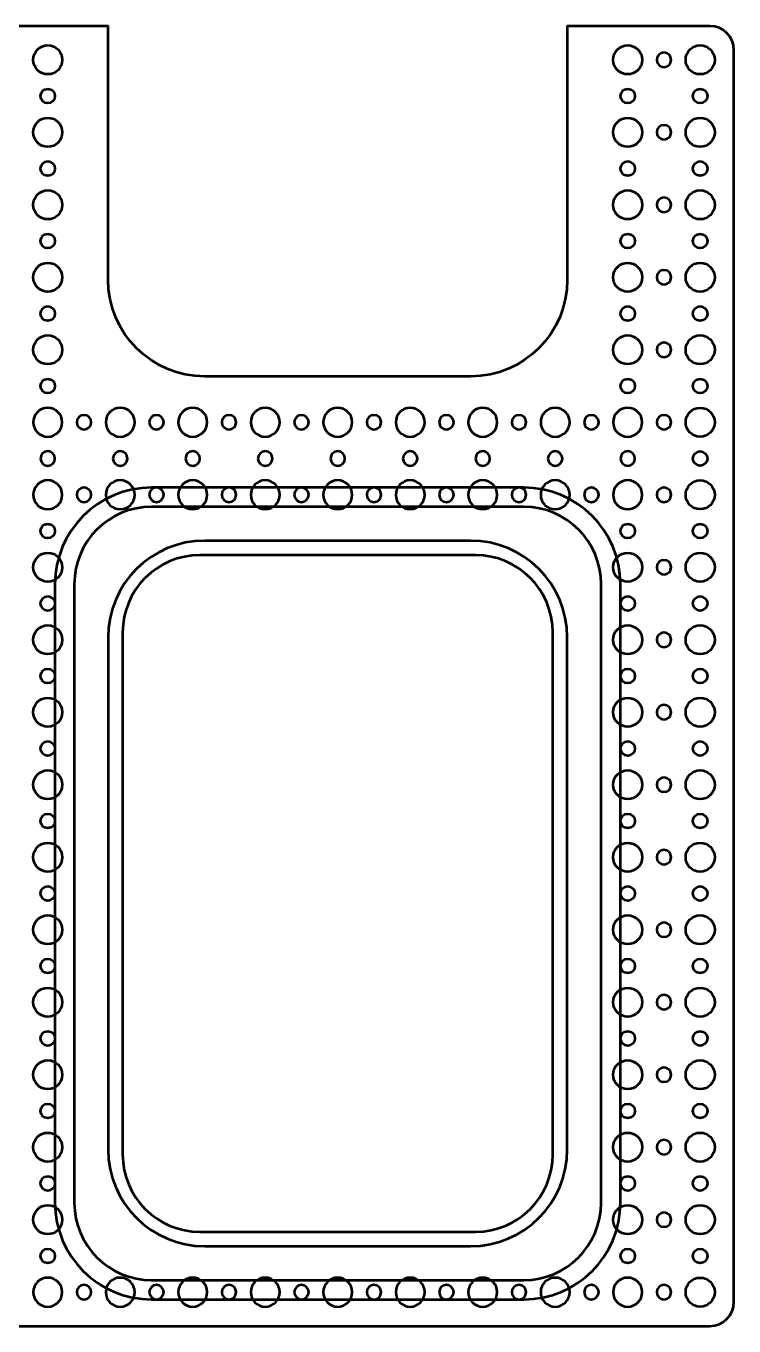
# Model space of a CAD drawing. Header units: centimetres. Extents: x -21.7 to 21.7, y -13.4 to 13.4.
# Drawn here: x 7.05 to 21.7, y -13.45 to 13.45 of the extents above; entities that cross this region are included whole.
import ezdxf

# ---------------------------------------------------------------- set-up
doc = ezdxf.new("R2010")
doc.units = ezdxf.units.CM
doc.header["$MEASUREMENT"] = 0
doc.layers.add('Layer 1', color=7, linetype='Continuous')

msp = doc.modelspace()

# ---------------------------------------------------------------- linework, layer by layer
at = {"layer": 'Layer 1', "lineweight": 53}
for centre, major_axis in [((7.50003, 12.74999), (0, 0.30001)), ((19.50003, 12.74999), (0, 0.30001)), ((21.00003, 12.74999), (0, 0.30001)), ((7.50002, 12), (0, 0.15)), ((19.50002, 12), (0, 0.15)), ((21.00002, 12), (0, 0.15)), ((7.50003, 11.24999), (0, 0.30001)), ((19.50003, 11.24999), (0, 0.30001)), ((21.00003, 11.24999), (0, 0.30001)), ((7.50002, 10.5), (0, 0.15)), ((19.50002, 10.5), (0, 0.15)), ((21.00002, 10.5), (0, 0.15)), ((7.50003, 9.74999), (0, 0.30001)), ((19.50003, 9.74999), (0, 0.30001)), ((21.00003, 9.74999), (0, 0.30001)), ((7.50002, 9), (0, 0.15)), ((19.50002, 9), (0, 0.15)), ((21.00002, 9), (0, 0.15)), ((7.50003, 8.24999), (0, 0.30001)), ((19.50003, 8.24999), (0, 0.30001)), ((21.00003, 8.24999), (0, 0.30001)), ((7.50002, 7.5), (0, 0.15)), ((19.50002, 7.5), (0, 0.15)), ((21.00002, 7.5), (0, 0.15)), ((7.50003, 6.74999), (0, 0.30001)), ((19.50003, 6.74999), (0, 0.30001)), ((21.00003, 6.74999), (0, 0.30001)), ((7.50002, 6), (0, 0.15)), ((19.50002, 6), (0, 0.15)), ((21.00002, 6), (0, 0.15)), ((21.00003, 5.24999), (0, 0.30001)), ((21.00002, 4.5), (0, 0.15)), ((21.00003, 3.74999), (0, 0.30001)), ((7.50002, 3), (0, 0.15)), ((19.50002, 3), (0, 0.15)), ((21.00002, 3), (0, 0.15)), ((7.50003, 2.24999), (0, 0.30001)), ((19.50003, 2.24999), (0, 0.30001)), ((21.00003, 2.24999), (0, 0.30001)), ((7.50002, 1.5), (0, 0.15)), ((19.50002, 1.5), (0, 0.15)), ((21.00002, 1.5), (0, 0.15)), ((7.50003, 0.74999), (0, 0.30001)), ((19.50003, 0.74999), (0, 0.30001)), ((21.00003, 0.74999), (0, 0.30001)), ((7.50002, 0), (0, 0.15)), ((19.50002, 0), (0, 0.15)), ((21.00002, 0), (0, 0.15)), ((7.50003, -0.75001), (0, 0.30001)), ((19.50003, -0.75001), (0, 0.30001)), ((21.00003, -0.75001), (0, 0.30001)), ((7.50002, -1.5), (0, 0.15)), ((19.50002, -1.5), (0, 0.15)), ((21.00002, -1.5), (0, 0.15)), ((7.50003, -2.25001), (0, 0.30001)), ((19.50003, -2.25001), (0, 0.30001)), ((21.00003, -2.25001), (0, 0.30001)), ((7.50002, -3), (0, 0.15)), ((19.50002, -3), (0, 0.15)), ((21.00002, -3), (0, 0.15)), ((7.50003, -3.75001), (0, 0.30001)), ((19.50003, -3.75001), (0, 0.30001)), ((21.00003, -3.75001), (0, 0.30001)), ((7.50002, -4.5), (0, 0.15)), ((19.50002, -4.5), (0, 0.15)), ((21.00002, -4.5), (0, 0.15)), ((7.50003, -5.25001), (0, 0.30001)), ((19.50003, -5.25001), (0, 0.30001)), ((21.00003, -5.25001), (0, 0.30001)), ((7.50002, -6), (0, 0.15)), ((19.50002, -6), (0, 0.15)), ((21.00002, -6), (0, 0.15)), ((7.50003, -6.75001), (0, 0.30001)), ((19.50003, -6.75001), (0, 0.30001)), ((21.00003, -6.75001), (0, 0.30001)), ((7.50002, -7.5), (0, 0.15)), ((19.50002, -7.5), (0, 0.15)), ((21.00002, -7.5), (0, 0.15)), ((7.50003, -8.25001), (0, 0.30001)), ((19.50003, -8.25001), (0, 0.30001)), ((21.00003, -8.25001), (0, 0.30001)), ((7.50002, -9), (0, 0.15)), ((19.50002, -9), (0, 0.15)), ((21.00002, -9), (0, 0.15)), ((7.50003, -9.75001), (0, 0.30001)), ((19.50003, -9.75001), (0, 0.30001)), ((21.00003, -9.75001), (0, 0.30001)), ((7.50002, -10.5), (0, 0.15)), ((19.50002, -10.5), (0, 0.15)), ((21.00002, -10.5), (0, 0.15)), ((7.50003, -11.25001), (0, 0.30001)), ((19.50003, -11.25001), (0, 0.30001)), ((21.00003, -11.25001), (0, 0.30001)), ((7.50002, -12), (0, 0.15)), ((19.50002, -12), (0, 0.15)), ((21.00002, -12), (0, 0.15)), ((21.00003, -12.75001), (0, 0.30001))]:
    msp.add_ellipse(centre, major_axis=major_axis, ratio=1, dxfattribs=at)
for points, knots in [([(-21.7, -12.95), (-21.7, -12.95), (-21.7, 12.95), (-21.7, 12.95), (-21.7, 12.95), (-21.7, 13.22614), (-21.47614, 13.45), (-21.2, 13.45), (-21.2, 13.45), (-21.2, 13.45), (-18.25, 13.45), (-18.25, 13.45), (-18.25, 13.45), (-18.25, 13.45), (-18.25, 8.2), (-18.25, 8.2), (-18.25, 8.2), (-18.25, 7.09543), (-17.35456, 6.2), (-16.25, 6.2), (-16.25, 6.2), (-16.25, 6.2), (-10.75, 6.2), (-10.75, 6.2), (-10.75, 6.2), (-9.64544, 6.2), (-8.75, 7.09543), (-8.75, 8.2), (-8.75, 8.2), (-8.75, 8.2), (-8.75, 13.45), (-8.75, 13.45), (-8.75, 13.45), (-8.75, 13.45), (-4.75, 13.45), (-4.75, 13.45), (-4.75, 13.45), (-4.75, 13.45), (-4.75, 8.2), (-4.75, 8.2), (-4.75, 8.2), (-4.75, 7.09543), (-3.85456, 6.2), (-2.75, 6.2), (-2.75, 6.2), (-2.75, 6.2), (2.75, 6.2), (2.75, 6.2), (2.75, 6.2), (3.85456, 6.2), (4.75, 7.09543), (4.75, 8.2), (4.75, 8.2), (4.75, 8.2), (4.75, 13.45), (4.75, 13.45), (4.75, 13.45), (4.75, 13.45), (8.75, 13.45), (8.75, 13.45), (8.75, 13.45), (8.75, 13.45), (8.75, 8.2), (8.75, 8.2), (8.75, 8.2), (8.75, 7.09543), (9.64544, 6.2), (10.75, 6.2), (10.75, 6.2), (10.75, 6.2), (16.25, 6.2), (16.25, 6.2), (16.25, 6.2), (17.35456, 6.2), (18.25, 7.09543), (18.25, 8.2), (18.25, 8.2), (18.25, 8.2), (18.25, 13.45), (18.25, 13.45), (18.25, 13.45), (18.25, 13.45), (21.2, 13.45), (21.2, 13.45), (21.2, 13.45), (21.47614, 13.45), (21.7, 13.22614), (21.7, 12.95), (21.7, 12.95), (21.7, 12.95), (21.7, -12.95), (21.7, -12.95), (21.7, -12.95), (21.7, -13.22614), (21.47614, -13.45), (21.2, -13.45), (21.2, -13.45), (21.2, -13.45), (-21.2, -13.45), (-21.2, -13.45), (-21.2, -13.45), (-21.47614, -13.45), (-21.7, -13.22614), (-21.7, -12.95)], [0, 0, 0, 0, 0.03703704, 0.03703704, 0.03703704, 0.03703704, 0.07407407, 0.07407407, 0.07407407, 0.07407407, 0.11111111, 0.11111111, 0.11111111, 0.11111111, 0.14814815, 0.14814815, 0.14814815, 0.14814815, 0.18518519, 0.18518519, 0.18518519, 0.18518519, 0.22222222, 0.22222222, 0.22222222, 0.22222222, 0.25925926, 0.25925926, 0.25925926, 0.25925926, 0.2962963, 0.2962963, 0.2962963, 0.2962963, 0.33333333, 0.33333333, 0.33333333, 0.33333333, 0.37037037, 0.37037037, 0.37037037, 0.37037037, 0.40740741, 0.40740741, 0.40740741, 0.40740741, 0.44444444, 0.44444444, 0.44444444, 0.44444444, 0.48148148, 0.48148148, 0.48148148, 0.48148148, 0.51851852, 0.51851852, 0.51851852, 0.51851852, 0.55555556, 0.55555556, 0.55555556, 0.55555556, 0.59259259, 0.59259259, 0.59259259, 0.59259259, 0.62962963, 0.62962963, 0.62962963, 0.62962963, 0.66666667, 0.66666667, 0.66666667, 0.66666667, 0.7037037, 0.7037037, 0.7037037, 0.7037037, 0.74074074, 0.74074074, 0.74074074, 0.74074074, 0.77777778, 0.77777778, 0.77777778, 0.77777778, 0.81481481, 0.81481481, 0.81481481, 0.81481481, 0.85185185, 0.85185185, 0.85185185, 0.85185185, 0.88888889, 0.88888889, 0.88888889, 0.88888889, 0.92592593, 0.92592593, 0.92592593, 0.92592593, 1, 1, 1, 1]), ([(20.25002, 12.6), (20.16718, 12.6), (20.10002, 12.66716), (20.10002, 12.75), (20.10002, 12.75), (20.10002, 12.83284), (20.16718, 12.9), (20.25002, 12.9), (20.25002, 12.9), (20.33286, 12.9), (20.40002, 12.83284), (20.40002, 12.75), (20.40002, 12.75), (20.40002, 12.66716), (20.33286, 12.6), (20.25002, 12.6)], [0, 0, 0, 0, 0.2, 0.2, 0.2, 0.2, 0.4, 0.4, 0.4, 0.4, 0.6, 0.6, 0.6, 0.6, 1, 1, 1, 1]), ([(20.25002, 11.1), (20.16718, 11.1), (20.10002, 11.16716), (20.10002, 11.25), (20.10002, 11.25), (20.10002, 11.33284), (20.16718, 11.4), (20.25002, 11.4), (20.25002, 11.4), (20.33286, 11.4), (20.40002, 11.33284), (20.40002, 11.25), (20.40002, 11.25), (20.40002, 11.16716), (20.33286, 11.1), (20.25002, 11.1)], [0, 0, 0, 0, 0.2, 0.2, 0.2, 0.2, 0.4, 0.4, 0.4, 0.4, 0.6, 0.6, 0.6, 0.6, 1, 1, 1, 1]), ([(20.25002, 9.6), (20.16718, 9.6), (20.10002, 9.66716), (20.10002, 9.75), (20.10002, 9.75), (20.10002, 9.83284), (20.16718, 9.9), (20.25002, 9.9), (20.25002, 9.9), (20.33286, 9.9), (20.40002, 9.83284), (20.40002, 9.75), (20.40002, 9.75), (20.40002, 9.66716), (20.33286, 9.6), (20.25002, 9.6)], [0, 0, 0, 0, 0.2, 0.2, 0.2, 0.2, 0.4, 0.4, 0.4, 0.4, 0.6, 0.6, 0.6, 0.6, 1, 1, 1, 1]), ([(20.25002, 8.1), (20.16718, 8.1), (20.10002, 8.16716), (20.10002, 8.25), (20.10002, 8.25), (20.10002, 8.33284), (20.16718, 8.4), (20.25002, 8.4), (20.25002, 8.4), (20.33286, 8.4), (20.40002, 8.33284), (20.40002, 8.25), (20.40002, 8.25), (20.40002, 8.16716), (20.33286, 8.1), (20.25002, 8.1)], [0, 0, 0, 0, 0.2, 0.2, 0.2, 0.2, 0.4, 0.4, 0.4, 0.4, 0.6, 0.6, 0.6, 0.6, 1, 1, 1, 1]), ([(20.25002, 6.6), (20.16718, 6.6), (20.10002, 6.66716), (20.10002, 6.75), (20.10002, 6.75), (20.10002, 6.83284), (20.16718, 6.9), (20.25002, 6.9), (20.25002, 6.9), (20.33286, 6.9), (20.40002, 6.83284), (20.40002, 6.75), (20.40002, 6.75), (20.40002, 6.66716), (20.33286, 6.6), (20.25002, 6.6)], [0, 0, 0, 0, 0.2, 0.2, 0.2, 0.2, 0.4, 0.4, 0.4, 0.4, 0.6, 0.6, 0.6, 0.6, 1, 1, 1, 1]), ([(7.20002, 5.25), (7.20002, 5.41569), (7.33433, 5.55), (7.50002, 5.55), (7.50002, 5.55), (7.66571, 5.55), (7.80002, 5.41569), (7.80002, 5.25), (7.80002, 5.25), (7.80002, 5.08431), (7.66571, 4.95), (7.50002, 4.95), (7.50002, 4.95), (7.33433, 4.95), (7.20002, 5.08431), (7.20002, 5.25)], [0, 0, 0, 0, 0.2, 0.2, 0.2, 0.2, 0.4, 0.4, 0.4, 0.4, 0.6, 0.6, 0.6, 0.6, 1, 1, 1, 1]), ([(8.10002, 5.25), (8.10002, 5.33284), (8.16718, 5.4), (8.25002, 5.4), (8.25002, 5.4), (8.33286, 5.4), (8.40002, 5.33284), (8.40002, 5.25), (8.40002, 5.25), (8.40002, 5.16716), (8.33286, 5.1), (8.25002, 5.1), (8.25002, 5.1), (8.16718, 5.1), (8.10002, 5.16716), (8.10002, 5.25)], [0, 0, 0, 0, 0.2, 0.2, 0.2, 0.2, 0.4, 0.4, 0.4, 0.4, 0.6, 0.6, 0.6, 0.6, 1, 1, 1, 1]), ([(8.70002, 5.25), (8.70002, 5.41569), (8.83433, 5.55), (9.00002, 5.55), (9.00002, 5.55), (9.16571, 5.55), (9.30002, 5.41569), (9.30002, 5.25), (9.30002, 5.25), (9.30002, 5.08431), (9.16571, 4.95), (9.00002, 4.95), (9.00002, 4.95), (8.83433, 4.95), (8.70002, 5.08431), (8.70002, 5.25)], [0, 0, 0, 0, 0.2, 0.2, 0.2, 0.2, 0.4, 0.4, 0.4, 0.4, 0.6, 0.6, 0.6, 0.6, 1, 1, 1, 1]), ([(9.60002, 5.25), (9.60002, 5.33284), (9.66718, 5.4), (9.75002, 5.4), (9.75002, 5.4), (9.83286, 5.4), (9.90002, 5.33284), (9.90002, 5.25), (9.90002, 5.25), (9.90002, 5.16716), (9.83286, 5.1), (9.75002, 5.1), (9.75002, 5.1), (9.66718, 5.1), (9.60002, 5.16716), (9.60002, 5.25)], [0, 0, 0, 0, 0.2, 0.2, 0.2, 0.2, 0.4, 0.4, 0.4, 0.4, 0.6, 0.6, 0.6, 0.6, 1, 1, 1, 1]), ([(10.20002, 5.25), (10.20002, 5.41569), (10.33433, 5.55), (10.50002, 5.55), (10.50002, 5.55), (10.66571, 5.55), (10.80002, 5.41569), (10.80002, 5.25), (10.80002, 5.25), (10.80002, 5.08431), (10.66571, 4.95), (10.50002, 4.95), (10.50002, 4.95), (10.33433, 4.95), (10.20002, 5.08431), (10.20002, 5.25)], [0, 0, 0, 0, 0.2, 0.2, 0.2, 0.2, 0.4, 0.4, 0.4, 0.4, 0.6, 0.6, 0.6, 0.6, 1, 1, 1, 1]), ([(11.10002, 5.25), (11.10002, 5.33284), (11.16718, 5.4), (11.25002, 5.4), (11.25002, 5.4), (11.33286, 5.4), (11.40002, 5.33284), (11.40002, 5.25), (11.40002, 5.25), (11.40002, 5.16716), (11.33286, 5.1), (11.25002, 5.1), (11.25002, 5.1), (11.16718, 5.1), (11.10002, 5.16716), (11.10002, 5.25)], [0, 0, 0, 0, 0.2, 0.2, 0.2, 0.2, 0.4, 0.4, 0.4, 0.4, 0.6, 0.6, 0.6, 0.6, 1, 1, 1, 1]), ([(11.70002, 5.25), (11.70002, 5.41569), (11.83433, 5.55), (12.00002, 5.55), (12.00002, 5.55), (12.16571, 5.55), (12.30002, 5.41569), (12.30002, 5.25), (12.30002, 5.25), (12.30002, 5.08431), (12.16571, 4.95), (12.00002, 4.95), (12.00002, 4.95), (11.83433, 4.95), (11.70002, 5.08431), (11.70002, 5.25)], [0, 0, 0, 0, 0.2, 0.2, 0.2, 0.2, 0.4, 0.4, 0.4, 0.4, 0.6, 0.6, 0.6, 0.6, 1, 1, 1, 1]), ([(12.60002, 5.25), (12.60002, 5.33284), (12.66718, 5.4), (12.75002, 5.4), (12.75002, 5.4), (12.83286, 5.4), (12.90002, 5.33284), (12.90002, 5.25), (12.90002, 5.25), (12.90002, 5.16716), (12.83286, 5.1), (12.75002, 5.1), (12.75002, 5.1), (12.66718, 5.1), (12.60002, 5.16716), (12.60002, 5.25)], [0, 0, 0, 0, 0.2, 0.2, 0.2, 0.2, 0.4, 0.4, 0.4, 0.4, 0.6, 0.6, 0.6, 0.6, 1, 1, 1, 1]), ([(13.20002, 5.25), (13.20002, 5.41569), (13.33433, 5.55), (13.50002, 5.55), (13.50002, 5.55), (13.66571, 5.55), (13.80002, 5.41569), (13.80002, 5.25), (13.80002, 5.25), (13.80002, 5.08431), (13.66571, 4.95), (13.50002, 4.95), (13.50002, 4.95), (13.33433, 4.95), (13.20002, 5.08431), (13.20002, 5.25)], [0, 0, 0, 0, 0.2, 0.2, 0.2, 0.2, 0.4, 0.4, 0.4, 0.4, 0.6, 0.6, 0.6, 0.6, 1, 1, 1, 1]), ([(14.10002, 5.25), (14.10002, 5.33284), (14.16718, 5.4), (14.25002, 5.4), (14.25002, 5.4), (14.33286, 5.4), (14.40002, 5.33284), (14.40002, 5.25), (14.40002, 5.25), (14.40002, 5.16716), (14.33286, 5.1), (14.25002, 5.1), (14.25002, 5.1), (14.16718, 5.1), (14.10002, 5.16716), (14.10002, 5.25)], [0, 0, 0, 0, 0.2, 0.2, 0.2, 0.2, 0.4, 0.4, 0.4, 0.4, 0.6, 0.6, 0.6, 0.6, 1, 1, 1, 1]), ([(14.70002, 5.25), (14.70002, 5.41569), (14.83433, 5.55), (15.00002, 5.55), (15.00002, 5.55), (15.16571, 5.55), (15.30002, 5.41569), (15.30002, 5.25), (15.30002, 5.25), (15.30002, 5.08431), (15.16571, 4.95), (15.00002, 4.95), (15.00002, 4.95), (14.83433, 4.95), (14.70002, 5.08431), (14.70002, 5.25)], [0, 0, 0, 0, 0.2, 0.2, 0.2, 0.2, 0.4, 0.4, 0.4, 0.4, 0.6, 0.6, 0.6, 0.6, 1, 1, 1, 1]), ([(15.60002, 5.25), (15.60002, 5.33284), (15.66718, 5.4), (15.75002, 5.4), (15.75002, 5.4), (15.83286, 5.4), (15.90002, 5.33284), (15.90002, 5.25), (15.90002, 5.25), (15.90002, 5.16716), (15.83286, 5.1), (15.75002, 5.1), (15.75002, 5.1), (15.66718, 5.1), (15.60002, 5.16716), (15.60002, 5.25)], [0, 0, 0, 0, 0.2, 0.2, 0.2, 0.2, 0.4, 0.4, 0.4, 0.4, 0.6, 0.6, 0.6, 0.6, 1, 1, 1, 1]), ([(16.20002, 5.25), (16.20002, 5.41569), (16.33433, 5.55), (16.50002, 5.55), (16.50002, 5.55), (16.66571, 5.55), (16.80002, 5.41569), (16.80002, 5.25), (16.80002, 5.25), (16.80002, 5.08431), (16.66571, 4.95), (16.50002, 4.95), (16.50002, 4.95), (16.33433, 4.95), (16.20002, 5.08431), (16.20002, 5.25)], [0, 0, 0, 0, 0.2, 0.2, 0.2, 0.2, 0.4, 0.4, 0.4, 0.4, 0.6, 0.6, 0.6, 0.6, 1, 1, 1, 1]), ([(17.10002, 5.25), (17.10002, 5.33284), (17.16718, 5.4), (17.25002, 5.4), (17.25002, 5.4), (17.33286, 5.4), (17.40002, 5.33284), (17.40002, 5.25), (17.40002, 5.25), (17.40002, 5.16716), (17.33286, 5.1), (17.25002, 5.1), (17.25002, 5.1), (17.16718, 5.1), (17.10002, 5.16716), (17.10002, 5.25)], [0, 0, 0, 0, 0.2, 0.2, 0.2, 0.2, 0.4, 0.4, 0.4, 0.4, 0.6, 0.6, 0.6, 0.6, 1, 1, 1, 1]), ([(17.70002, 5.25), (17.70002, 5.41569), (17.83433, 5.55), (18.00002, 5.55), (18.00002, 5.55), (18.16571, 5.55), (18.30002, 5.41569), (18.30002, 5.25), (18.30002, 5.25), (18.30002, 5.08431), (18.16571, 4.95), (18.00002, 4.95), (18.00002, 4.95), (17.83433, 4.95), (17.70002, 5.08431), (17.70002, 5.25)], [0, 0, 0, 0, 0.2, 0.2, 0.2, 0.2, 0.4, 0.4, 0.4, 0.4, 0.6, 0.6, 0.6, 0.6, 1, 1, 1, 1]), ([(18.60002, 5.25), (18.60002, 5.33284), (18.66718, 5.4), (18.75002, 5.4), (18.75002, 5.4), (18.83286, 5.4), (18.90002, 5.33284), (18.90002, 5.25), (18.90002, 5.25), (18.90002, 5.16716), (18.83286, 5.1), (18.75002, 5.1), (18.75002, 5.1), (18.66718, 5.1), (18.60002, 5.16716), (18.60002, 5.25)], [0, 0, 0, 0, 0.2, 0.2, 0.2, 0.2, 0.4, 0.4, 0.4, 0.4, 0.6, 0.6, 0.6, 0.6, 1, 1, 1, 1]), ([(19.20002, 5.25), (19.20002, 5.41569), (19.33433, 5.55), (19.50002, 5.55), (19.50002, 5.55), (19.66571, 5.55), (19.80002, 5.41569), (19.80002, 5.25), (19.80002, 5.25), (19.80002, 5.08431), (19.66571, 4.95), (19.50002, 4.95), (19.50002, 4.95), (19.33433, 4.95), (19.20002, 5.08431), (19.20002, 5.25)], [0, 0, 0, 0, 0.2, 0.2, 0.2, 0.2, 0.4, 0.4, 0.4, 0.4, 0.6, 0.6, 0.6, 0.6, 1, 1, 1, 1]), ([(20.10002, 5.25), (20.10002, 5.33284), (20.16718, 5.4), (20.25002, 5.4), (20.25002, 5.4), (20.33286, 5.4), (20.40002, 5.33284), (20.40002, 5.25), (20.40002, 5.25), (20.40002, 5.16716), (20.33286, 5.1), (20.25002, 5.1), (20.25002, 5.1), (20.16718, 5.1), (20.10002, 5.16716), (20.10002, 5.25)], [0, 0, 0, 0, 0.2, 0.2, 0.2, 0.2, 0.4, 0.4, 0.4, 0.4, 0.6, 0.6, 0.6, 0.6, 1, 1, 1, 1]), ([(7.35002, 4.5), (7.35002, 4.58284), (7.41718, 4.65), (7.50002, 4.65), (7.50002, 4.65), (7.58286, 4.65), (7.65002, 4.58284), (7.65002, 4.5), (7.65002, 4.5), (7.65002, 4.41716), (7.58286, 4.35), (7.50002, 4.35), (7.50002, 4.35), (7.41718, 4.35), (7.35002, 4.41716), (7.35002, 4.5)], [0, 0, 0, 0, 0.2, 0.2, 0.2, 0.2, 0.4, 0.4, 0.4, 0.4, 0.6, 0.6, 0.6, 0.6, 1, 1, 1, 1]), ([(8.85002, 4.5), (8.85002, 4.58284), (8.91718, 4.65), (9.00002, 4.65), (9.00002, 4.65), (9.08286, 4.65), (9.15002, 4.58284), (9.15002, 4.5), (9.15002, 4.5), (9.15002, 4.41716), (9.08286, 4.35), (9.00002, 4.35), (9.00002, 4.35), (8.91718, 4.35), (8.85002, 4.41716), (8.85002, 4.5)], [0, 0, 0, 0, 0.2, 0.2, 0.2, 0.2, 0.4, 0.4, 0.4, 0.4, 0.6, 0.6, 0.6, 0.6, 1, 1, 1, 1]), ([(10.35002, 4.5), (10.35002, 4.58284), (10.41718, 4.65), (10.50002, 4.65), (10.50002, 4.65), (10.58286, 4.65), (10.65002, 4.58284), (10.65002, 4.5), (10.65002, 4.5), (10.65002, 4.41716), (10.58286, 4.35), (10.50002, 4.35), (10.50002, 4.35), (10.41718, 4.35), (10.35002, 4.41716), (10.35002, 4.5)], [0, 0, 0, 0, 0.2, 0.2, 0.2, 0.2, 0.4, 0.4, 0.4, 0.4, 0.6, 0.6, 0.6, 0.6, 1, 1, 1, 1]), ([(11.85002, 4.5), (11.85002, 4.58284), (11.91718, 4.65), (12.00002, 4.65), (12.00002, 4.65), (12.08286, 4.65), (12.15002, 4.58284), (12.15002, 4.5), (12.15002, 4.5), (12.15002, 4.41716), (12.08286, 4.35), (12.00002, 4.35), (12.00002, 4.35), (11.91718, 4.35), (11.85002, 4.41716), (11.85002, 4.5)], [0, 0, 0, 0, 0.2, 0.2, 0.2, 0.2, 0.4, 0.4, 0.4, 0.4, 0.6, 0.6, 0.6, 0.6, 1, 1, 1, 1]), ([(13.35002, 4.5), (13.35002, 4.58284), (13.41718, 4.65), (13.50002, 4.65), (13.50002, 4.65), (13.58286, 4.65), (13.65002, 4.58284), (13.65002, 4.5), (13.65002, 4.5), (13.65002, 4.41716), (13.58286, 4.35), (13.50002, 4.35), (13.50002, 4.35), (13.41718, 4.35), (13.35002, 4.41716), (13.35002, 4.5)], [0, 0, 0, 0, 0.2, 0.2, 0.2, 0.2, 0.4, 0.4, 0.4, 0.4, 0.6, 0.6, 0.6, 0.6, 1, 1, 1, 1]), ([(14.85002, 4.5), (14.85002, 4.58284), (14.91718, 4.65), (15.00002, 4.65), (15.00002, 4.65), (15.08286, 4.65), (15.15002, 4.58284), (15.15002, 4.5), (15.15002, 4.5), (15.15002, 4.41716), (15.08286, 4.35), (15.00002, 4.35), (15.00002, 4.35), (14.91718, 4.35), (14.85002, 4.41716), (14.85002, 4.5)], [0, 0, 0, 0, 0.2, 0.2, 0.2, 0.2, 0.4, 0.4, 0.4, 0.4, 0.6, 0.6, 0.6, 0.6, 1, 1, 1, 1]), ([(16.35002, 4.5), (16.35002, 4.58284), (16.41718, 4.65), (16.50002, 4.65), (16.50002, 4.65), (16.58286, 4.65), (16.65002, 4.58284), (16.65002, 4.5), (16.65002, 4.5), (16.65002, 4.41716), (16.58286, 4.35), (16.50002, 4.35), (16.50002, 4.35), (16.41718, 4.35), (16.35002, 4.41716), (16.35002, 4.5)], [0, 0, 0, 0, 0.2, 0.2, 0.2, 0.2, 0.4, 0.4, 0.4, 0.4, 0.6, 0.6, 0.6, 0.6, 1, 1, 1, 1]), ([(17.85002, 4.5), (17.85002, 4.58284), (17.91718, 4.65), (18.00002, 4.65), (18.00002, 4.65), (18.08286, 4.65), (18.15002, 4.58284), (18.15002, 4.5), (18.15002, 4.5), (18.15002, 4.41716), (18.08286, 4.35), (18.00002, 4.35), (18.00002, 4.35), (17.91718, 4.35), (17.85002, 4.41716), (17.85002, 4.5)], [0, 0, 0, 0, 0.2, 0.2, 0.2, 0.2, 0.4, 0.4, 0.4, 0.4, 0.6, 0.6, 0.6, 0.6, 1, 1, 1, 1]), ([(19.35002, 4.5), (19.35002, 4.58284), (19.41718, 4.65), (19.50002, 4.65), (19.50002, 4.65), (19.58286, 4.65), (19.65002, 4.58284), (19.65002, 4.5), (19.65002, 4.5), (19.65002, 4.41716), (19.58286, 4.35), (19.50002, 4.35), (19.50002, 4.35), (19.41718, 4.35), (19.35002, 4.41716), (19.35002, 4.5)], [0, 0, 0, 0, 0.2, 0.2, 0.2, 0.2, 0.4, 0.4, 0.4, 0.4, 0.6, 0.6, 0.6, 0.6, 1, 1, 1, 1]), ([(7.20002, 3.75), (7.20002, 3.91569), (7.33433, 4.05), (7.50002, 4.05), (7.50002, 4.05), (7.66571, 4.05), (7.80002, 3.91569), (7.80002, 3.75), (7.80002, 3.75), (7.80002, 3.58431), (7.66571, 3.45), (7.50002, 3.45), (7.50002, 3.45), (7.33433, 3.45), (7.20002, 3.58431), (7.20002, 3.75)], [0, 0, 0, 0, 0.2, 0.2, 0.2, 0.2, 0.4, 0.4, 0.4, 0.4, 0.6, 0.6, 0.6, 0.6, 1, 1, 1, 1]), ([(8.70002, 3.75), (8.70002, 3.91569), (8.83433, 4.05), (9.00002, 4.05), (9.00002, 4.05), (9.16571, 4.05), (9.30002, 3.91569), (9.30002, 3.75), (9.30002, 3.75), (9.30002, 3.58431), (9.16571, 3.45), (9.00002, 3.45), (9.00002, 3.45), (8.83433, 3.45), (8.70002, 3.58431), (8.70002, 3.75)], [0, 0, 0, 0, 0.2, 0.2, 0.2, 0.2, 0.4, 0.4, 0.4, 0.4, 0.6, 0.6, 0.6, 0.6, 1, 1, 1, 1]), ([(10.20002, 3.75), (10.20002, 3.91569), (10.33433, 4.05), (10.50002, 4.05), (10.50002, 4.05), (10.66571, 4.05), (10.80002, 3.91569), (10.80002, 3.75), (10.80002, 3.75), (10.80002, 3.58431), (10.66571, 3.45), (10.50002, 3.45), (10.50002, 3.45), (10.33433, 3.45), (10.20002, 3.58431), (10.20002, 3.75)], [0, 0, 0, 0, 0.2, 0.2, 0.2, 0.2, 0.4, 0.4, 0.4, 0.4, 0.6, 0.6, 0.6, 0.6, 1, 1, 1, 1]), ([(11.70002, 3.75), (11.70002, 3.91569), (11.83433, 4.05), (12.00002, 4.05), (12.00002, 4.05), (12.16571, 4.05), (12.30002, 3.91569), (12.30002, 3.75), (12.30002, 3.75), (12.30002, 3.58431), (12.16571, 3.45), (12.00002, 3.45), (12.00002, 3.45), (11.83433, 3.45), (11.70002, 3.58431), (11.70002, 3.75)], [0, 0, 0, 0, 0.2, 0.2, 0.2, 0.2, 0.4, 0.4, 0.4, 0.4, 0.6, 0.6, 0.6, 0.6, 1, 1, 1, 1]), ([(13.20002, 3.75), (13.20002, 3.91569), (13.33433, 4.05), (13.50002, 4.05), (13.50002, 4.05), (13.66571, 4.05), (13.80002, 3.91569), (13.80002, 3.75), (13.80002, 3.75), (13.80002, 3.58431), (13.66571, 3.45), (13.50002, 3.45), (13.50002, 3.45), (13.33433, 3.45), (13.20002, 3.58431), (13.20002, 3.75)], [0, 0, 0, 0, 0.2, 0.2, 0.2, 0.2, 0.4, 0.4, 0.4, 0.4, 0.6, 0.6, 0.6, 0.6, 1, 1, 1, 1]), ([(14.70002, 3.75), (14.70002, 3.91569), (14.83433, 4.05), (15.00002, 4.05), (15.00002, 4.05), (15.16571, 4.05), (15.30002, 3.91569), (15.30002, 3.75), (15.30002, 3.75), (15.30002, 3.58431), (15.16571, 3.45), (15.00002, 3.45), (15.00002, 3.45), (14.83433, 3.45), (14.70002, 3.58431), (14.70002, 3.75)], [0, 0, 0, 0, 0.2, 0.2, 0.2, 0.2, 0.4, 0.4, 0.4, 0.4, 0.6, 0.6, 0.6, 0.6, 1, 1, 1, 1]), ([(16.20002, 3.75), (16.20002, 3.91569), (16.33433, 4.05), (16.50002, 4.05), (16.50002, 4.05), (16.66571, 4.05), (16.80002, 3.91569), (16.80002, 3.75), (16.80002, 3.75), (16.80002, 3.58431), (16.66571, 3.45), (16.50002, 3.45), (16.50002, 3.45), (16.33433, 3.45), (16.20002, 3.58431), (16.20002, 3.75)], [0, 0, 0, 0, 0.2, 0.2, 0.2, 0.2, 0.4, 0.4, 0.4, 0.4, 0.6, 0.6, 0.6, 0.6, 1, 1, 1, 1]), ([(17.70002, 3.75), (17.70002, 3.91569), (17.83433, 4.05), (18.00002, 4.05), (18.00002, 4.05), (18.16571, 4.05), (18.30002, 3.91569), (18.30002, 3.75), (18.30002, 3.75), (18.30002, 3.58431), (18.16571, 3.45), (18.00002, 3.45), (18.00002, 3.45), (17.83433, 3.45), (17.70002, 3.58431), (17.70002, 3.75)], [0, 0, 0, 0, 0.2, 0.2, 0.2, 0.2, 0.4, 0.4, 0.4, 0.4, 0.6, 0.6, 0.6, 0.6, 1, 1, 1, 1]), ([(19.20002, 3.75), (19.20002, 3.91569), (19.33433, 4.05), (19.50002, 4.05), (19.50002, 4.05), (19.66571, 4.05), (19.80002, 3.91569), (19.80002, 3.75), (19.80002, 3.75), (19.80002, 3.58431), (19.66571, 3.45), (19.50002, 3.45), (19.50002, 3.45), (19.33433, 3.45), (19.20002, 3.58431), (19.20002, 3.75)], [0, 0, 0, 0, 0.2, 0.2, 0.2, 0.2, 0.4, 0.4, 0.4, 0.4, 0.6, 0.6, 0.6, 0.6, 1, 1, 1, 1]), ([(8.10002, 3.75), (8.10002, 3.83284), (8.16718, 3.9), (8.25002, 3.9), (8.25002, 3.9), (8.33286, 3.9), (8.40002, 3.83284), (8.40002, 3.75), (8.40002, 3.75), (8.40002, 3.66716), (8.33286, 3.6), (8.25002, 3.6), (8.25002, 3.6), (8.16718, 3.6), (8.10002, 3.66716), (8.10002, 3.75)], [0, 0, 0, 0, 0.2, 0.2, 0.2, 0.2, 0.4, 0.4, 0.4, 0.4, 0.6, 0.6, 0.6, 0.6, 1, 1, 1, 1]), ([(9.60002, 3.75), (9.60002, 3.83284), (9.66718, 3.9), (9.75002, 3.9), (9.75002, 3.9), (9.83286, 3.9), (9.90002, 3.83284), (9.90002, 3.75), (9.90002, 3.75), (9.90002, 3.66716), (9.83286, 3.6), (9.75002, 3.6), (9.75002, 3.6), (9.66718, 3.6), (9.60002, 3.66716), (9.60002, 3.75)], [0, 0, 0, 0, 0.2, 0.2, 0.2, 0.2, 0.4, 0.4, 0.4, 0.4, 0.6, 0.6, 0.6, 0.6, 1, 1, 1, 1]), ([(11.10002, 3.75), (11.10002, 3.83284), (11.16718, 3.9), (11.25002, 3.9), (11.25002, 3.9), (11.33286, 3.9), (11.40002, 3.83284), (11.40002, 3.75), (11.40002, 3.75), (11.40002, 3.66716), (11.33286, 3.6), (11.25002, 3.6), (11.25002, 3.6), (11.16718, 3.6), (11.10002, 3.66716), (11.10002, 3.75)], [0, 0, 0, 0, 0.2, 0.2, 0.2, 0.2, 0.4, 0.4, 0.4, 0.4, 0.6, 0.6, 0.6, 0.6, 1, 1, 1, 1]), ([(12.60002, 3.75), (12.60002, 3.83284), (12.66718, 3.9), (12.75002, 3.9), (12.75002, 3.9), (12.83286, 3.9), (12.90002, 3.83284), (12.90002, 3.75), (12.90002, 3.75), (12.90002, 3.66716), (12.83286, 3.6), (12.75002, 3.6), (12.75002, 3.6), (12.66718, 3.6), (12.60002, 3.66716), (12.60002, 3.75)], [0, 0, 0, 0, 0.2, 0.2, 0.2, 0.2, 0.4, 0.4, 0.4, 0.4, 0.6, 0.6, 0.6, 0.6, 1, 1, 1, 1]), ([(14.10002, 3.75), (14.10002, 3.83284), (14.16718, 3.9), (14.25002, 3.9), (14.25002, 3.9), (14.33286, 3.9), (14.40002, 3.83284), (14.40002, 3.75), (14.40002, 3.75), (14.40002, 3.66716), (14.33286, 3.6), (14.25002, 3.6), (14.25002, 3.6), (14.16718, 3.6), (14.10002, 3.66716), (14.10002, 3.75)], [0, 0, 0, 0, 0.2, 0.2, 0.2, 0.2, 0.4, 0.4, 0.4, 0.4, 0.6, 0.6, 0.6, 0.6, 1, 1, 1, 1]), ([(15.60002, 3.75), (15.60002, 3.83284), (15.66718, 3.9), (15.75002, 3.9), (15.75002, 3.9), (15.83286, 3.9), (15.90002, 3.83284), (15.90002, 3.75), (15.90002, 3.75), (15.90002, 3.66716), (15.83286, 3.6), (15.75002, 3.6), (15.75002, 3.6), (15.66718, 3.6), (15.60002, 3.66716), (15.60002, 3.75)], [0, 0, 0, 0, 0.2, 0.2, 0.2, 0.2, 0.4, 0.4, 0.4, 0.4, 0.6, 0.6, 0.6, 0.6, 1, 1, 1, 1]), ([(17.10002, 3.75), (17.10002, 3.83284), (17.16718, 3.9), (17.25002, 3.9), (17.25002, 3.9), (17.33286, 3.9), (17.40002, 3.83284), (17.40002, 3.75), (17.40002, 3.75), (17.40002, 3.66716), (17.33286, 3.6), (17.25002, 3.6), (17.25002, 3.6), (17.16718, 3.6), (17.10002, 3.66716), (17.10002, 3.75)], [0, 0, 0, 0, 0.2, 0.2, 0.2, 0.2, 0.4, 0.4, 0.4, 0.4, 0.6, 0.6, 0.6, 0.6, 1, 1, 1, 1]), ([(18.60002, 3.75), (18.60002, 3.83284), (18.66718, 3.9), (18.75002, 3.9), (18.75002, 3.9), (18.83286, 3.9), (18.90002, 3.83284), (18.90002, 3.75), (18.90002, 3.75), (18.90002, 3.66716), (18.83286, 3.6), (18.75002, 3.6), (18.75002, 3.6), (18.66718, 3.6), (18.60002, 3.66716), (18.60002, 3.75)], [0, 0, 0, 0, 0.2, 0.2, 0.2, 0.2, 0.4, 0.4, 0.4, 0.4, 0.6, 0.6, 0.6, 0.6, 1, 1, 1, 1]), ([(20.10002, 3.75), (20.10002, 3.83284), (20.16718, 3.9), (20.25002, 3.9), (20.25002, 3.9), (20.33286, 3.9), (20.40002, 3.83284), (20.40002, 3.75), (20.40002, 3.75), (20.40002, 3.66716), (20.33286, 3.6), (20.25002, 3.6), (20.25002, 3.6), (20.16718, 3.6), (20.10002, 3.66716), (20.10002, 3.75)], [0, 0, 0, 0, 0.2, 0.2, 0.2, 0.2, 0.4, 0.4, 0.4, 0.4, 0.6, 0.6, 0.6, 0.6, 1, 1, 1, 1]), ([(16.25, -11.8), (16.25, -11.8), (10.75, -11.8), (10.75, -11.8), (10.75, -11.8), (9.64544, -11.8), (8.75, -10.90457), (8.75, -9.8), (8.75, -9.8), (8.75, -9.8), (8.75, 0.8), (8.75, 0.8), (8.75, 0.8), (8.75, 1.90457), (9.64544, 2.8), (10.75, 2.8), (10.75, 2.8), (10.75, 2.8), (16.25, 2.8), (16.25, 2.8), (16.25, 2.8), (17.35456, 2.8), (18.25, 1.90457), (18.25, 0.8), (18.25, 0.8), (18.25, 0.8), (18.25, -9.8), (18.25, -9.8), (18.25, -9.8), (18.25, -10.90457), (17.35456, -11.8), (16.25, -11.8)], [0, 0, 0, 0, 0.11111111, 0.11111111, 0.11111111, 0.11111111, 0.22222222, 0.22222222, 0.22222222, 0.22222222, 0.33333333, 0.33333333, 0.33333333, 0.33333333, 0.44444444, 0.44444444, 0.44444444, 0.44444444, 0.55555556, 0.55555556, 0.55555556, 0.55555556, 0.66666667, 0.66666667, 0.66666667, 0.66666667, 0.77777778, 0.77777778, 0.77777778, 0.77777778, 1, 1, 1, 1]), ([(20.25002, 2.1), (20.16718, 2.1), (20.10002, 2.16716), (20.10002, 2.25), (20.10002, 2.25), (20.10002, 2.33284), (20.16718, 2.4), (20.25002, 2.4), (20.25002, 2.4), (20.33286, 2.4), (20.40002, 2.33284), (20.40002, 2.25), (20.40002, 2.25), (20.40002, 2.16716), (20.33286, 2.1), (20.25002, 2.1)], [0, 0, 0, 0, 0.2, 0.2, 0.2, 0.2, 0.4, 0.4, 0.4, 0.4, 0.6, 0.6, 0.6, 0.6, 1, 1, 1, 1]), ([(20.25002, 0.6), (20.16718, 0.6), (20.10002, 0.66716), (20.10002, 0.75), (20.10002, 0.75), (20.10002, 0.83284), (20.16718, 0.9), (20.25002, 0.9), (20.25002, 0.9), (20.33286, 0.9), (20.40002, 0.83284), (20.40002, 0.75), (20.40002, 0.75), (20.40002, 0.66716), (20.33286, 0.6), (20.25002, 0.6)], [0, 0, 0, 0, 0.2, 0.2, 0.2, 0.2, 0.4, 0.4, 0.4, 0.4, 0.6, 0.6, 0.6, 0.6, 1, 1, 1, 1]), ([(20.25002, -0.9), (20.16718, -0.9), (20.10002, -0.83284), (20.10002, -0.75), (20.10002, -0.75), (20.10002, -0.66716), (20.16718, -0.6), (20.25002, -0.6), (20.25002, -0.6), (20.33286, -0.6), (20.40002, -0.66716), (20.40002, -0.75), (20.40002, -0.75), (20.40002, -0.83284), (20.33286, -0.9), (20.25002, -0.9)], [0, 0, 0, 0, 0.2, 0.2, 0.2, 0.2, 0.4, 0.4, 0.4, 0.4, 0.6, 0.6, 0.6, 0.6, 1, 1, 1, 1]), ([(20.25002, -2.4), (20.16718, -2.4), (20.10002, -2.33284), (20.10002, -2.25), (20.10002, -2.25), (20.10002, -2.16716), (20.16718, -2.1), (20.25002, -2.1), (20.25002, -2.1), (20.33286, -2.1), (20.40002, -2.16716), (20.40002, -2.25), (20.40002, -2.25), (20.40002, -2.33284), (20.33286, -2.4), (20.25002, -2.4)], [0, 0, 0, 0, 0.2, 0.2, 0.2, 0.2, 0.4, 0.4, 0.4, 0.4, 0.6, 0.6, 0.6, 0.6, 1, 1, 1, 1]), ([(20.25002, -3.9), (20.16718, -3.9), (20.10002, -3.83284), (20.10002, -3.75), (20.10002, -3.75), (20.10002, -3.66716), (20.16718, -3.6), (20.25002, -3.6), (20.25002, -3.6), (20.33286, -3.6), (20.40002, -3.66716), (20.40002, -3.75), (20.40002, -3.75), (20.40002, -3.83284), (20.33286, -3.9), (20.25002, -3.9)], [0, 0, 0, 0, 0.2, 0.2, 0.2, 0.2, 0.4, 0.4, 0.4, 0.4, 0.6, 0.6, 0.6, 0.6, 1, 1, 1, 1]), ([(20.25002, -5.4), (20.16718, -5.4), (20.10002, -5.33284), (20.10002, -5.25), (20.10002, -5.25), (20.10002, -5.16716), (20.16718, -5.1), (20.25002, -5.1), (20.25002, -5.1), (20.33286, -5.1), (20.40002, -5.16716), (20.40002, -5.25), (20.40002, -5.25), (20.40002, -5.33284), (20.33286, -5.4), (20.25002, -5.4)], [0, 0, 0, 0, 0.2, 0.2, 0.2, 0.2, 0.4, 0.4, 0.4, 0.4, 0.6, 0.6, 0.6, 0.6, 1, 1, 1, 1]), ([(20.25002, -6.9), (20.16718, -6.9), (20.10002, -6.83284), (20.10002, -6.75), (20.10002, -6.75), (20.10002, -6.66716), (20.16718, -6.6), (20.25002, -6.6), (20.25002, -6.6), (20.33286, -6.6), (20.40002, -6.66716), (20.40002, -6.75), (20.40002, -6.75), (20.40002, -6.83284), (20.33286, -6.9), (20.25002, -6.9)], [0, 0, 0, 0, 0.2, 0.2, 0.2, 0.2, 0.4, 0.4, 0.4, 0.4, 0.6, 0.6, 0.6, 0.6, 1, 1, 1, 1]), ([(20.25002, -8.4), (20.16718, -8.4), (20.10002, -8.33284), (20.10002, -8.25), (20.10002, -8.25), (20.10002, -8.16716), (20.16718, -8.1), (20.25002, -8.1), (20.25002, -8.1), (20.33286, -8.1), (20.40002, -8.16716), (20.40002, -8.25), (20.40002, -8.25), (20.40002, -8.33284), (20.33286, -8.4), (20.25002, -8.4)], [0, 0, 0, 0, 0.2, 0.2, 0.2, 0.2, 0.4, 0.4, 0.4, 0.4, 0.6, 0.6, 0.6, 0.6, 1, 1, 1, 1]), ([(20.25002, -9.9), (20.16718, -9.9), (20.10002, -9.83284), (20.10002, -9.75), (20.10002, -9.75), (20.10002, -9.66716), (20.16718, -9.6), (20.25002, -9.6), (20.25002, -9.6), (20.33286, -9.6), (20.40002, -9.66716), (20.40002, -9.75), (20.40002, -9.75), (20.40002, -9.83284), (20.33286, -9.9), (20.25002, -9.9)], [0, 0, 0, 0, 0.2, 0.2, 0.2, 0.2, 0.4, 0.4, 0.4, 0.4, 0.6, 0.6, 0.6, 0.6, 1, 1, 1, 1]), ([(20.25002, -11.4), (20.16718, -11.4), (20.10002, -11.33284), (20.10002, -11.25), (20.10002, -11.25), (20.10002, -11.16716), (20.16718, -11.1), (20.25002, -11.1), (20.25002, -11.1), (20.33286, -11.1), (20.40002, -11.16716), (20.40002, -11.25), (20.40002, -11.25), (20.40002, -11.33284), (20.33286, -11.4), (20.25002, -11.4)], [0, 0, 0, 0, 0.2, 0.2, 0.2, 0.2, 0.4, 0.4, 0.4, 0.4, 0.6, 0.6, 0.6, 0.6, 1, 1, 1, 1]), ([(7.20002, -12.75), (7.20002, -12.58431), (7.33433, -12.45), (7.50002, -12.45), (7.50002, -12.45), (7.66571, -12.45), (7.80002, -12.58431), (7.80002, -12.75), (7.80002, -12.75), (7.80002, -12.91569), (7.66571, -13.05), (7.50002, -13.05), (7.50002, -13.05), (7.33433, -13.05), (7.20002, -12.91569), (7.20002, -12.75)], [0, 0, 0, 0, 0.2, 0.2, 0.2, 0.2, 0.4, 0.4, 0.4, 0.4, 0.6, 0.6, 0.6, 0.6, 1, 1, 1, 1]), ([(8.10002, -12.75), (8.10002, -12.66716), (8.16718, -12.6), (8.25002, -12.6), (8.25002, -12.6), (8.33286, -12.6), (8.40002, -12.66716), (8.40002, -12.75), (8.40002, -12.75), (8.40002, -12.83284), (8.33286, -12.9), (8.25002, -12.9), (8.25002, -12.9), (8.16718, -12.9), (8.10002, -12.83284), (8.10002, -12.75)], [0, 0, 0, 0, 0.2, 0.2, 0.2, 0.2, 0.4, 0.4, 0.4, 0.4, 0.6, 0.6, 0.6, 0.6, 1, 1, 1, 1]), ([(8.70002, -12.75), (8.70002, -12.58431), (8.83433, -12.45), (9.00002, -12.45), (9.00002, -12.45), (9.16571, -12.45), (9.30002, -12.58431), (9.30002, -12.75), (9.30002, -12.75), (9.30002, -12.91569), (9.16571, -13.05), (9.00002, -13.05), (9.00002, -13.05), (8.83433, -13.05), (8.70002, -12.91569), (8.70002, -12.75)], [0, 0, 0, 0, 0.2, 0.2, 0.2, 0.2, 0.4, 0.4, 0.4, 0.4, 0.6, 0.6, 0.6, 0.6, 1, 1, 1, 1]), ([(9.60002, -12.75), (9.60002, -12.66716), (9.66718, -12.6), (9.75002, -12.6), (9.75002, -12.6), (9.83286, -12.6), (9.90002, -12.66716), (9.90002, -12.75), (9.90002, -12.75), (9.90002, -12.83284), (9.83286, -12.9), (9.75002, -12.9), (9.75002, -12.9), (9.66718, -12.9), (9.60002, -12.83284), (9.60002, -12.75)], [0, 0, 0, 0, 0.2, 0.2, 0.2, 0.2, 0.4, 0.4, 0.4, 0.4, 0.6, 0.6, 0.6, 0.6, 1, 1, 1, 1]), ([(10.20002, -12.75), (10.20002, -12.58431), (10.33433, -12.45), (10.50002, -12.45), (10.50002, -12.45), (10.66571, -12.45), (10.80002, -12.58431), (10.80002, -12.75), (10.80002, -12.75), (10.80002, -12.91569), (10.66571, -13.05), (10.50002, -13.05), (10.50002, -13.05), (10.33433, -13.05), (10.20002, -12.91569), (10.20002, -12.75)], [0, 0, 0, 0, 0.2, 0.2, 0.2, 0.2, 0.4, 0.4, 0.4, 0.4, 0.6, 0.6, 0.6, 0.6, 1, 1, 1, 1]), ([(11.10002, -12.75), (11.10002, -12.66716), (11.16718, -12.6), (11.25002, -12.6), (11.25002, -12.6), (11.33286, -12.6), (11.40002, -12.66716), (11.40002, -12.75), (11.40002, -12.75), (11.40002, -12.83284), (11.33286, -12.9), (11.25002, -12.9), (11.25002, -12.9), (11.16718, -12.9), (11.10002, -12.83284), (11.10002, -12.75)], [0, 0, 0, 0, 0.2, 0.2, 0.2, 0.2, 0.4, 0.4, 0.4, 0.4, 0.6, 0.6, 0.6, 0.6, 1, 1, 1, 1]), ([(11.70002, -12.75), (11.70002, -12.58431), (11.83433, -12.45), (12.00002, -12.45), (12.00002, -12.45), (12.16571, -12.45), (12.30002, -12.58431), (12.30002, -12.75), (12.30002, -12.75), (12.30002, -12.91569), (12.16571, -13.05), (12.00002, -13.05), (12.00002, -13.05), (11.83433, -13.05), (11.70002, -12.91569), (11.70002, -12.75)], [0, 0, 0, 0, 0.2, 0.2, 0.2, 0.2, 0.4, 0.4, 0.4, 0.4, 0.6, 0.6, 0.6, 0.6, 1, 1, 1, 1]), ([(12.60002, -12.75), (12.60002, -12.66716), (12.66718, -12.6), (12.75002, -12.6), (12.75002, -12.6), (12.83286, -12.6), (12.90002, -12.66716), (12.90002, -12.75), (12.90002, -12.75), (12.90002, -12.83284), (12.83286, -12.9), (12.75002, -12.9), (12.75002, -12.9), (12.66718, -12.9), (12.60002, -12.83284), (12.60002, -12.75)], [0, 0, 0, 0, 0.2, 0.2, 0.2, 0.2, 0.4, 0.4, 0.4, 0.4, 0.6, 0.6, 0.6, 0.6, 1, 1, 1, 1]), ([(13.20002, -12.75), (13.20002, -12.58431), (13.33433, -12.45), (13.50002, -12.45), (13.50002, -12.45), (13.66571, -12.45), (13.80002, -12.58431), (13.80002, -12.75), (13.80002, -12.75), (13.80002, -12.91569), (13.66571, -13.05), (13.50002, -13.05), (13.50002, -13.05), (13.33433, -13.05), (13.20002, -12.91569), (13.20002, -12.75)], [0, 0, 0, 0, 0.2, 0.2, 0.2, 0.2, 0.4, 0.4, 0.4, 0.4, 0.6, 0.6, 0.6, 0.6, 1, 1, 1, 1]), ([(14.10002, -12.75), (14.10002, -12.66716), (14.16718, -12.6), (14.25002, -12.6), (14.25002, -12.6), (14.33286, -12.6), (14.40002, -12.66716), (14.40002, -12.75), (14.40002, -12.75), (14.40002, -12.83284), (14.33286, -12.9), (14.25002, -12.9), (14.25002, -12.9), (14.16718, -12.9), (14.10002, -12.83284), (14.10002, -12.75)], [0, 0, 0, 0, 0.2, 0.2, 0.2, 0.2, 0.4, 0.4, 0.4, 0.4, 0.6, 0.6, 0.6, 0.6, 1, 1, 1, 1]), ([(14.70002, -12.75), (14.70002, -12.58431), (14.83433, -12.45), (15.00002, -12.45), (15.00002, -12.45), (15.16571, -12.45), (15.30002, -12.58431), (15.30002, -12.75), (15.30002, -12.75), (15.30002, -12.91569), (15.16571, -13.05), (15.00002, -13.05), (15.00002, -13.05), (14.83433, -13.05), (14.70002, -12.91569), (14.70002, -12.75)], [0, 0, 0, 0, 0.2, 0.2, 0.2, 0.2, 0.4, 0.4, 0.4, 0.4, 0.6, 0.6, 0.6, 0.6, 1, 1, 1, 1]), ([(15.60002, -12.75), (15.60002, -12.66716), (15.66718, -12.6), (15.75002, -12.6), (15.75002, -12.6), (15.83286, -12.6), (15.90002, -12.66716), (15.90002, -12.75), (15.90002, -12.75), (15.90002, -12.83284), (15.83286, -12.9), (15.75002, -12.9), (15.75002, -12.9), (15.66718, -12.9), (15.60002, -12.83284), (15.60002, -12.75)], [0, 0, 0, 0, 0.2, 0.2, 0.2, 0.2, 0.4, 0.4, 0.4, 0.4, 0.6, 0.6, 0.6, 0.6, 1, 1, 1, 1]), ([(16.20002, -12.75), (16.20002, -12.58431), (16.33433, -12.45), (16.50002, -12.45), (16.50002, -12.45), (16.66571, -12.45), (16.80002, -12.58431), (16.80002, -12.75), (16.80002, -12.75), (16.80002, -12.91569), (16.66571, -13.05), (16.50002, -13.05), (16.50002, -13.05), (16.33433, -13.05), (16.20002, -12.91569), (16.20002, -12.75)], [0, 0, 0, 0, 0.2, 0.2, 0.2, 0.2, 0.4, 0.4, 0.4, 0.4, 0.6, 0.6, 0.6, 0.6, 1, 1, 1, 1]), ([(17.10002, -12.75), (17.10002, -12.66716), (17.16718, -12.6), (17.25002, -12.6), (17.25002, -12.6), (17.33286, -12.6), (17.40002, -12.66716), (17.40002, -12.75), (17.40002, -12.75), (17.40002, -12.83284), (17.33286, -12.9), (17.25002, -12.9), (17.25002, -12.9), (17.16718, -12.9), (17.10002, -12.83284), (17.10002, -12.75)], [0, 0, 0, 0, 0.2, 0.2, 0.2, 0.2, 0.4, 0.4, 0.4, 0.4, 0.6, 0.6, 0.6, 0.6, 1, 1, 1, 1]), ([(17.70002, -12.75), (17.70002, -12.58431), (17.83433, -12.45), (18.00002, -12.45), (18.00002, -12.45), (18.16571, -12.45), (18.30002, -12.58431), (18.30002, -12.75), (18.30002, -12.75), (18.30002, -12.91569), (18.16571, -13.05), (18.00002, -13.05), (18.00002, -13.05), (17.83433, -13.05), (17.70002, -12.91569), (17.70002, -12.75)], [0, 0, 0, 0, 0.2, 0.2, 0.2, 0.2, 0.4, 0.4, 0.4, 0.4, 0.6, 0.6, 0.6, 0.6, 1, 1, 1, 1]), ([(18.60002, -12.75), (18.60002, -12.66716), (18.66718, -12.6), (18.75002, -12.6), (18.75002, -12.6), (18.83286, -12.6), (18.90002, -12.66716), (18.90002, -12.75), (18.90002, -12.75), (18.90002, -12.83284), (18.83286, -12.9), (18.75002, -12.9), (18.75002, -12.9), (18.66718, -12.9), (18.60002, -12.83284), (18.60002, -12.75)], [0, 0, 0, 0, 0.2, 0.2, 0.2, 0.2, 0.4, 0.4, 0.4, 0.4, 0.6, 0.6, 0.6, 0.6, 1, 1, 1, 1]), ([(19.20002, -12.75), (19.20002, -12.58431), (19.33433, -12.45), (19.50002, -12.45), (19.50002, -12.45), (19.66571, -12.45), (19.80002, -12.58431), (19.80002, -12.75), (19.80002, -12.75), (19.80002, -12.91569), (19.66571, -13.05), (19.50002, -13.05), (19.50002, -13.05), (19.33433, -13.05), (19.20002, -12.91569), (19.20002, -12.75)], [0, 0, 0, 0, 0.2, 0.2, 0.2, 0.2, 0.4, 0.4, 0.4, 0.4, 0.6, 0.6, 0.6, 0.6, 1, 1, 1, 1]), ([(20.10002, -12.75), (20.10002, -12.66716), (20.16718, -12.6), (20.25002, -12.6), (20.25002, -12.6), (20.33286, -12.6), (20.40002, -12.66716), (20.40002, -12.75), (20.40002, -12.75), (20.40002, -12.83284), (20.33286, -12.9), (20.25002, -12.9), (20.25002, -12.9), (20.16718, -12.9), (20.10002, -12.83284), (20.10002, -12.75)], [0, 0, 0, 0, 0.2, 0.2, 0.2, 0.2, 0.4, 0.4, 0.4, 0.4, 0.6, 0.6, 0.6, 0.6, 1, 1, 1, 1])]:
    msp.add_open_spline(points, degree=3, knots=knots, dxfattribs=at)
at = {"layer": 'Layer 1', "color": 4, "lineweight": 53}
for points in [[(17.35, -12.9), (17.35, -12.9), (9.65, -12.9), (9.65, -12.9), (9.65, -12.9), (8.54544, -12.9), (7.65, -12.00457), (7.65, -10.9), (7.65, -10.9), (7.65, -10.9), (7.65, 1.9), (7.65, 1.9), (7.65, 1.9), (7.65, 3.00457), (8.54544, 3.9), (9.65, 3.9), (9.65, 3.9), (9.65, 3.9), (17.35, 3.9), (17.35, 3.9), (17.35, 3.9), (18.45456, 3.9), (19.35, 3.00457), (19.35, 1.9), (19.35, 1.9), (19.35, 1.9), (19.35, -10.9), (19.35, -10.9), (19.35, -10.9), (19.35, -12.00457), (18.45456, -12.9), (17.35, -12.9)], [(17.35, -12.5), (17.35, -12.5), (9.65, -12.5), (9.65, -12.5), (9.65, -12.5), (8.76635, -12.5), (8.05, -11.78365), (8.05, -10.9), (8.05, -10.9), (8.05, -10.9), (8.05, 1.9), (8.05, 1.9), (8.05, 1.9), (8.05, 2.78365), (8.76635, 3.5), (9.65, 3.5), (9.65, 3.5), (9.65, 3.5), (17.35, 3.5), (17.35, 3.5), (17.35, 3.5), (18.23365, 3.5), (18.95, 2.78365), (18.95, 1.9), (18.95, 1.9), (18.95, 1.9), (18.95, -10.9), (18.95, -10.9), (18.95, -10.9), (18.95, -11.78365), (18.23365, -12.5), (17.35, -12.5)], [(16.35, -11.5), (16.35, -11.5), (10.65, -11.5), (10.65, -11.5), (10.65, -11.5), (9.76635, -11.5), (9.05, -10.78365), (9.05, -9.9), (9.05, -9.9), (9.05, -9.9), (9.05, 0.9), (9.05, 0.9), (9.05, 0.9), (9.05, 1.78365), (9.76635, 2.5), (10.65, 2.5), (10.65, 2.5), (10.65, 2.5), (16.35, 2.5), (16.35, 2.5), (16.35, 2.5), (17.23365, 2.5), (17.95, 1.78365), (17.95, 0.9), (17.95, 0.9), (17.95, 0.9), (17.95, -9.9), (17.95, -9.9), (17.95, -9.9), (17.95, -10.78365), (17.23365, -11.5), (16.35, -11.5)]]:
    msp.add_open_spline(points, degree=3, knots=[0, 0, 0, 0, 0.11111111, 0.11111111, 0.11111111, 0.11111111, 0.22222222, 0.22222222, 0.22222222, 0.22222222, 0.33333333, 0.33333333, 0.33333333, 0.33333333, 0.44444444, 0.44444444, 0.44444444, 0.44444444, 0.55555556, 0.55555556, 0.55555556, 0.55555556, 0.66666667, 0.66666667, 0.66666667, 0.66666667, 0.77777778, 0.77777778, 0.77777778, 0.77777778, 1, 1, 1, 1], dxfattribs=at)

doc.saveas('drawing.dxf')
